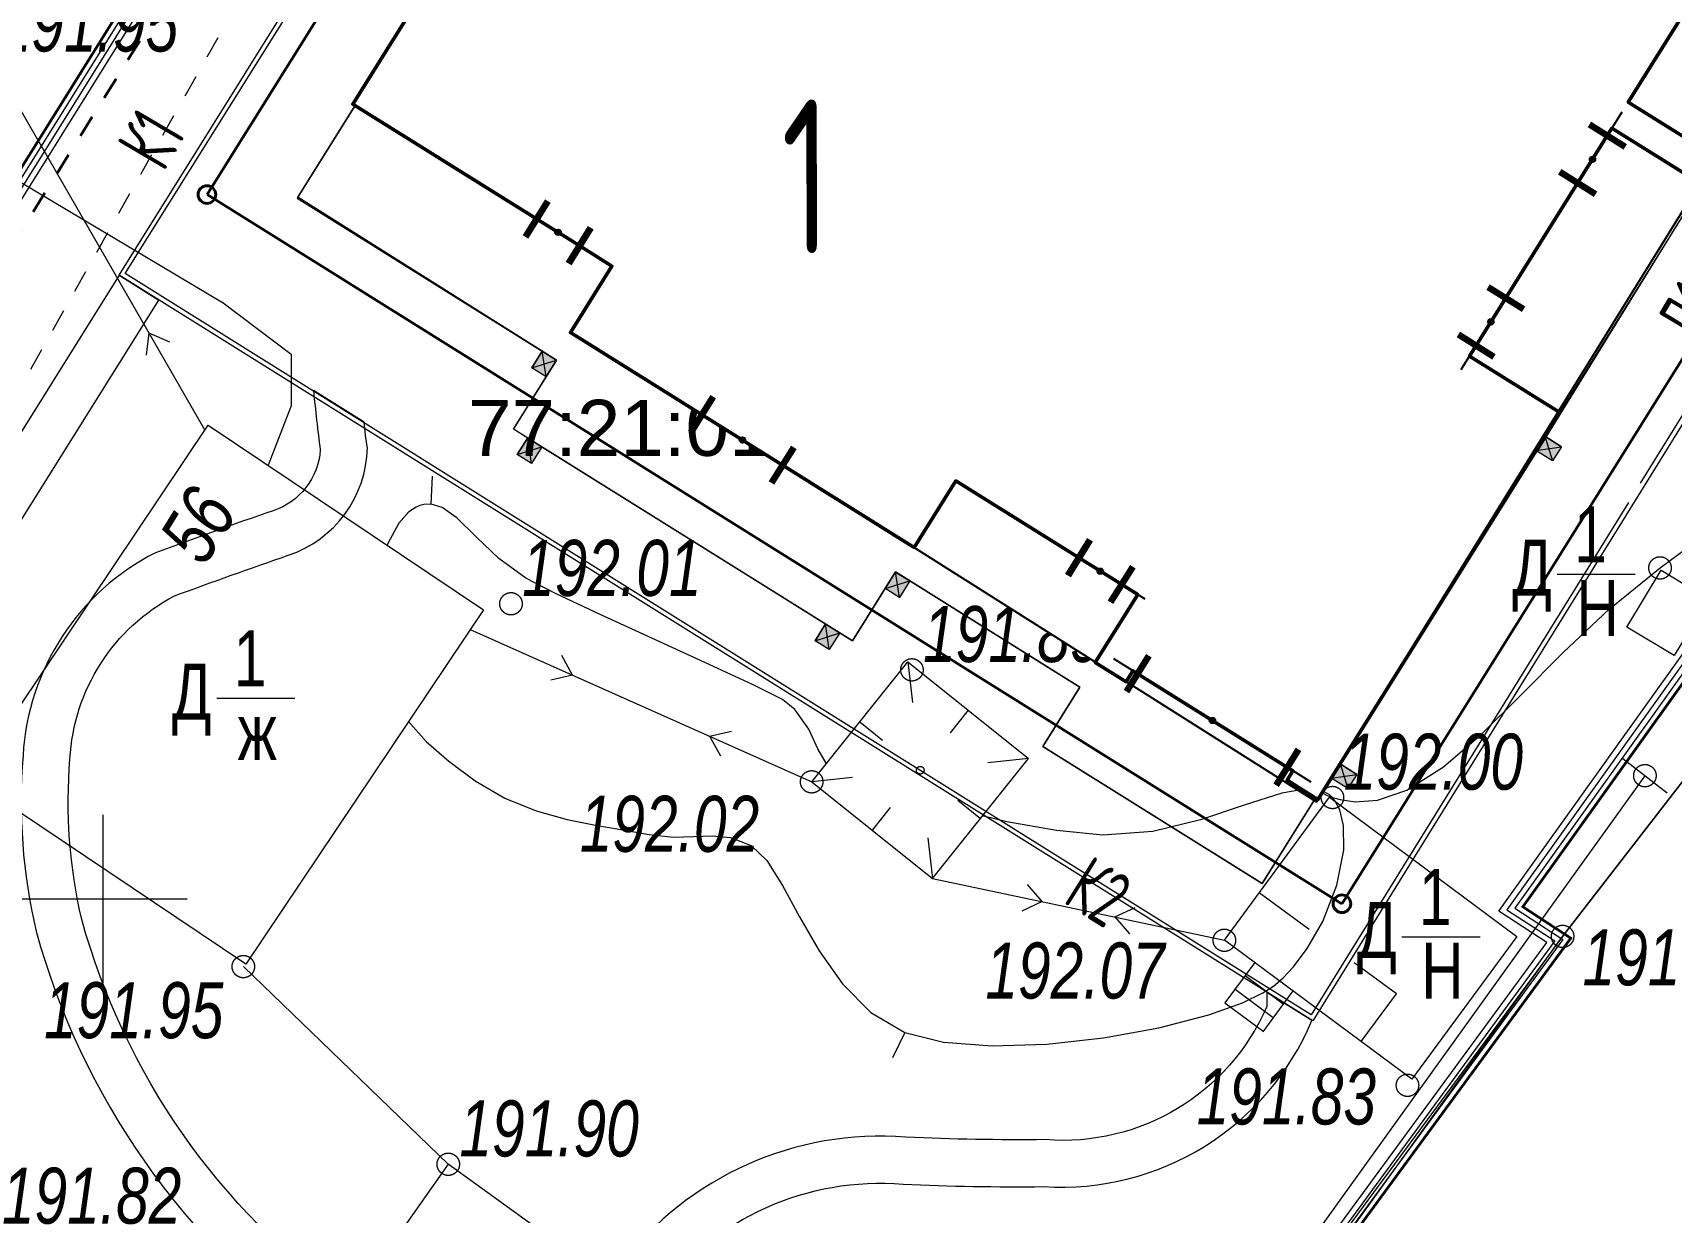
# Model space of a CAD drawing. Header units: millimetres. Extents: x -38151500 to -28914887, y -20564105 to -20349562.
# Drawn here: x -33916236 to -33886976, y -20512892 to -20491828 of the extents above; entities that cross this region are included whole.
import ezdxf
from ezdxf.xclip import XClip

# ---------------------------------------------------------------- set-up
doc = ezdxf.new("R2010")
doc.units = ezdxf.units.MM
doc.header["$MEASUREMENT"] = 0
doc.header["$XCLIPFRAME"] = 0
for name, pattern in [('NCAD_ISO03W100', [800, 400, -400]), ('Wipeout_Contour', [1000, 0, -1000]), ('Новофедоровское_снт 28_07$0$l022', [3000, 2000, -1000])]:
    doc.linetypes.add(name, pattern=pattern)
for name, color, linetype in [('!!! ПОДОСНОВА', 7, 'Continuous'), ('Дренаж', 7, 'Continuous'), ('Новый_ГП_Сети канализации К2 ливневка', 7, 'Continuous')]:
    doc.layers.add(name, color=color, linetype=linetype)
for name, color, linetype, lineweight in [('ГП_лоток_Ном._пера__5', 5, 'Continuous', 13), ('ГП_Сети канализации К2 ливневка_Ном._пера__180', 180, 'Continuous', 13), ('ГП_Сети канализации К2 ливневка_Ном._пера__4', 5, 'Continuous', 40), ('ГП_Тротуар_Дорожки_Ном._пера__24', 26, 'Continuous', 13), ('Дренаж_Ном._пера__20', 20, 'Continuous', 40), ('Новый_Defpoints_Ном._пера__16', 16, 'Continuous', 20), ('Новый_Defpoints_Ном._пера__7', 7, 'Continuous', 25), ('Новый_ГП_Граница участка_Ном._пера__1', 1, 'Continuous', 40), ('Новый_ГП_Здание сооружение_Ном._пера__16', 16, 'Continuous', 20), ('Новый_ГП_Здание сооружение_Ном._пера__22', 22, 'Continuous', 50), ('Новый_ГП_Ограждение_Ном._пера__152', 152, 'Continuous', 18), ('Новый_ГП_Сети канализации К2 ливневка_Ном._пера__7', 7, 'Continuous', 25), ('Новый_ГП_Сети_канализация К1 бытовая_Ном._пера__16', 16, 'Continuous', 20), ('Новый_ГП_Сети_текст_Ном._пера__7', 7, 'Continuous', 25), ('Новый_ГП_Сети_электроснабжение_Ном._пера__1', 1, 'Continuous', 40), ('Новый_ГП_Текст_Ном._пера__7', 7, 'Continuous', 25), ('Новый_ГП_Тротуар_Дорожки_Ном._пера__24', 26, 'Continuous', 13), ('Новый_ГТ-сооружение_ ограждение_Ном._пера__19', 7, 'Continuous', 90), ('Чертеж_1_ГП_Топография_Ном._пера__253', 252, 'Continuous', 18), ('Чертеж_1_Новофедоровское_снт 28_07$0$tp_Здания_Ном._пера__253', 252, 'Continuous', 18), ('Чертеж_1_Новофедоровское_снт 28_07$0$tp_отметки_новые_Ном._пера__253', 252, 'Continuous', 18), ('Чертеж_1_Новый_ГП_Топография_Ном._пера__253', 252, 'Continuous', 18), ('Чертеж_1_Новый_Новофедоровское_снт 28_07$0$SETKA_Ном._пера__253', 252, 'Continuous', 18), ('Чертеж_1_Новый_Новофедоровское_снт 28_07$0$tp_Здания_Ном._пера__253', 252, 'Continuous', 18), ('Чертеж_1_Новый_Новофедоровское_снт 28_07$0$tp_Здания_Ном._пера__7', 7, 'Continuous', 18), ('Чертеж_1_Новый_Новофедоровское_снт 28_07$0$tp_Контур растит_Ном._пера__253', 252, 'Continuous', 18), ('Чертеж_1_Новый_Новофедоровское_снт 28_07$0$tp_ЛЭП нн_Ном._пера__253', 252, 'Continuous', 18), ('Чертеж_1_Новый_Новофедоровское_снт 28_07$0$tp_Ограждения ДЕР_Ном._пера__253', 252, 'Continuous', 18), ('Чертеж_1_Новый_Новофедоровское_снт 28_07$0$tp_отметки_новые_Ном._пера__7', 7, 'Continuous', 18), ('Чертеж_1_Новый_Новофедоровское_снт 28_07$0$tp_рельеф_Ном._пера__253', 252, 'Continuous', 18), ('Чертеж_1_Новый_Новофедоровское_снт 28_07$0$U_Водопровод_Ном._пера__253', 252, 'Continuous', 18)]:
    doc.layers.add(name, color=color, linetype=linetype, lineweight=lineweight)
doc.styles.add('РЎР“Р•РќР•Р\xa0РР\xa0_РЎРўРР›Р¬_1', font='arial.ttf', dxfattribs={"width": 0.75})
doc.styles.add('РЎР“Р•РќР•Р\xa0РР\xa0_РЎРўРР›Р¬_3', font='arial.ttf', dxfattribs={"width": 0.749999})
doc.styles.add('РЎР“Р•РќР•Р\xa0РР\xa0_РЎРўРР›Р¬_5', font='arial.ttf')
doc.styles.add('РЎР“Р•РќР•Р\xa0РР\xa0_РЎРўРР›Р¬_6', font='', dxfattribs={"width": 0.8})
doc.styles.get('РЎР“Р•РќР•Р\xa0РР\xa0_РЎРўРР›Р¬_6').set_extended_font_data('GOST_type_A')
doc.linetypes.add('Aquastok', pattern='A,0,[6,РіРµРЅРїРїР»Р°РЅ 2025_06_18 dima РІР°СЂРёР°РЅС‚ 21.Shx,S=7.857143,R=0,X=0,Y=-6.93889e-18],-990,0', length=990)
doc.linetypes.add('МЕЖА', pattern='A,0,[7,РіРµРЅРїРїР»Р°РЅ 2025_06_18 dima РІР°СЂРёР°РЅС‚ 21.Shx,S=39.68254,R=0,X=0,Y=1.38778e-17],-5480,0', length=5480)
doc.linetypes.add('Новофедоровское_снт 28_07$0$З ДЕРЕВ', pattern='A,0,[2,РіРµРЅРїРїР»Р°РЅ 2025_06_18 dima РІР°СЂРёР°РЅС‚ 21.Shx,S=19.84127,R=0,X=0,Y=0.2],-2500,0', length=2500)
doc.linetypes.add('Новофедоровское_снт 28_07$0$МЕЖА', pattern='A,0,[5,РіРµРЅРїРїР»Р°РЅ 2025_06_18 dima РІР°СЂРёР°РЅС‚ 21.Shx,S=46.746032,R=0,X=0,Y=6.93889e-18],-6500,0', length=6500)

# ---------------------------------------------------------------- blocks, each defined once
blk = doc.blocks.new('Чертеж_4_1', base_point=(4185024, -7296))
at = {"layer": 'Чертеж_1_Новый_ГП_Топография_Ном._пера__253', "color": 252, "linetype": 'Новофедоровское_снт 28_07$0$МЕЖА', "lineweight": 18, "flags": 128}
for points in [[(-33937176, -20524360), (-33937136, -20524296), (-33926649, -20507196), (-33900479, -20524004), (-33888918, -20507967), (-33879002, -20495163), (-33880756, -20487946), (-33882761, -20480799), (-33888254, -20482761), (-33891109, -20481924), (-33905380, -20473145), (-33895431, -20456936), (-33903040, -20452238), (-33944071, -20519982)], [(-33906206, -20473796), (-33886806, -20485776), (-33884336, -20481776), (-33879896, -20493826), (-33889626, -20507436), (-33888766, -20507996), (-33900126, -20523486), (-33900456, -20524026), (-33900726, -20523856), (-33925206, -20508276), (-33914526, -20491166), (-33916236, -20490046)]]:
    blk.add_lwpolyline(points, close=True, dxfattribs=at)
at = {"layer": 'Чертеж_1_Новый_Новофедоровское_снт 28_07$0$SETKA_Ном._пера__253', "color": 252, "linetype": 'Continuous', "lineweight": 18, "flags": 128}
for points in [[(-33914976, -20508796), (-33914976, -20505796)], [(-33916476, -20507296), (-33913476, -20507296)]]:
    blk.add_lwpolyline(points, dxfattribs=at)
at = {"layer": 'Чертеж_1_Новый_Новофедоровское_снт 28_07$0$tp_Здания_Ном._пера__253', "color": 252, "linetype": 'Continuous', "lineweight": 18, "flags": 128}
for points in [[(-33912433, -20508465), (-33917350, -20505167), (-33913102, -20498834), (-33908185, -20502132)], [(-33886925, -20502952), (-33887768, -20502442), (-33887155, -20501428), (-33886312, -20501938)], [(-33894953, -20508032), (-33893076, -20505482), (-33889731, -20507969), (-33891608, -20510519)], [(-33900901, -20523295), (-33898951, -20520603), (-33905603, -20515890), (-33904863, -20514894), (-33908820, -20512035), (-33911435, -20515756)]]:
    blk.add_lwpolyline(points, close=True, dxfattribs=at)
for points in [[(-33889015, -20501497), (-33887618, -20501497)], [(-33912952, -20503713), (-33911555, -20503713)], [(-33891786, -20507973), (-33890390, -20507973)], [(-33894410, -20508435), (-33894945, -20509154), (-33894266, -20509659)], [(-33893908, -20509178), (-33894587, -20508673)], [(-33894087, -20509419), (-33894766, -20508914)], [(-33893731, -20508940), (-33894272, -20509668)]]:
    blk.add_lwpolyline(points, dxfattribs=at)
at = {"layer": 'Чертеж_1_Новый_Новофедоровское_снт 28_07$0$tp_Здания_Ном._пера__253', "color": 252, "linetype": 'Новофедоровское_снт 28_07$0$l022', "lineweight": 18, "flags": 128}
blk.add_lwpolyline([(-33892514, -20509845), (-33891882, -20508994), (-33894333, -20507190)], dxfattribs=at)
at = {"layer": 'Чертеж_1_Новый_Новофедоровское_снт 28_07$0$tp_Здания_Ном._пера__7', "color": 7, "linetype": 'Continuous', "lineweight": 18, "flags": 128}
for points in [[(-33902322, -20505208), (-33900608, -20503065)], [(-33900608, -20503065), (-33898454, -20504788)], [(-33900608, -20503065), (-33900525, -20503790)], [(-33901465, -20504136), (-33901061, -20504459)], [(-33899531, -20503926), (-33899852, -20504328)], [(-33900168, -20506931), (-33898454, -20504788)], [(-33898454, -20504788), (-33899179, -20504867)], [(-33901597, -20505129), (-33902322, -20505208)], [(-33902322, -20505208), (-33900168, -20506931)], [(-33899715, -20505536), (-33899311, -20505859)], [(-33900924, -20505667), (-33901245, -20506069)], [(-33900250, -20506206), (-33900168, -20506931)]]:
    blk.add_lwpolyline(points, dxfattribs=at)
at = {"layer": 'Чертеж_1_Новый_Новофедоровское_снт 28_07$0$tp_Здания_Ном._пера__7', "color": 7, "linetype": 'Continuous', "lineweight": 18}
blk.add_circle((-33900388, -20504998), 68.6, dxfattribs=at)
at = {"layer": 'Чертеж_1_Новый_Новофедоровское_снт 28_07$0$tp_Контур растит_Ном._пера__253', "color": 252, "linetype": 'Continuous', "lineweight": 18, "flags": 128}
for points in [[(-33918968, -20493004), (-33912837, -20496651), (-33911619, -20497569), (-33911621, -20498493), (-33912034, -20499551)], [(-33912475, -20508507), (-33908820, -20512035)]]:
    blk.add_lwpolyline(points, dxfattribs=at)
at = {"layer": 'Чертеж_1_Новый_Новофедоровское_снт 28_07$0$tp_ЛЭП нн_Ном._пера__253', "color": 252, "linetype": 'Continuous', "lineweight": 18, "flags": 128}
for points in [[(-33917451, -20491490), (-33913162, -20498923)], [(-33914161, -20497190), (-33914211, -20497587)], [(-33914161, -20497190), (-33913793, -20497346)], [(-33908423, -20502486), (-33902322, -20505208)], [(-33906597, -20503301), (-33906789, -20502951)], [(-33906597, -20503301), (-33906986, -20503392)], [(-33904148, -20504393), (-33903759, -20504303)], [(-33904148, -20504393), (-33903956, -20504743)], [(-33900168, -20506931), (-33894953, -20508032)], [(-33898211, -20507344), (-33898473, -20507042)], [(-33898211, -20507344), (-33898573, -20507514)], [(-33896910, -20507619), (-33896548, -20507448)], [(-33896910, -20507619), (-33896648, -20507921)]]:
    blk.add_lwpolyline(points, dxfattribs=at)
at = {"layer": 'Чертеж_1_Новый_Новофедоровское_снт 28_07$0$tp_Ограждения ДЕР_Ном._пера__253', "color": 252, "linetype": 'Новофедоровское_снт 28_07$0$З ДЕРЕВ', "lineweight": 18, "flags": 128}
blk.add_lwpolyline([(-33888254, -20482761), (-33882761, -20480799), (-33880755, -20487948), (-33879002, -20495163), (-33888918, -20507967), (-33898676, -20521186), (-33898923, -20521528)], dxfattribs=at)
at = {"layer": 'Чертеж_1_Новый_Новофедоровское_снт 28_07$0$tp_отметки_новые_Ном._пера__7', "color": 7, "linetype": 'Continuous', "lineweight": 18}
for centre in [(-33892009, -20493216), (-33903186, -20494256), (-33887176, -20501386), (-33907696, -20502026), (-33900536, -20503206), (-33902326, -20505206), (-33887446, -20505096), (-33893026, -20505486), (-33894956, -20508036), (-33888916, -20507966), (-33912476, -20508506), (-33891686, -20510626), (-33908816, -20512036)]:
    blk.add_circle(centre, 200, dxfattribs=at)
at = {"layer": 'Чертеж_1_Новый_Новофедоровское_снт 28_07$0$tp_рельеф_Ном._пера__253', "color": 252, "linetype": 'Continuous', "lineweight": 18, "flags": 128}
for points in [[(-33895845, -20491820), (-33895969, -20492794), (-33896033, -20493590), (-33896068, -20494405), (-33896094, -20495075), (-33896098, -20495669), (-33896067, -20496259), (-33895988, -20496916), (-33895846, -20497711), (-33895717, -20498426), (-33895560, -20499342), (-33895367, -20500387), (-33895130, -20501493), (-33894843, -20502589), (-33894496, -20503607), (-33894083, -20504475), (-33893699, -20505016), (-33893378, -20505308), (-33893147, -20505440), (-33893026, -20505486), (-33892889, -20505523), (-33892618, -20505561), (-33892219, -20505533), (-33891695, -20505354), (-33891040, -20504939), (-33890369, -20504358), (-33889665, -20503662), (-33888909, -20502900), (-33888085, -20502125), (-33887176, -20501386), (-33886371, -20500788)], [(-33909122, -20500246), (-33909099, -20499747)], [(-33902066, -20504871), (-33902215, -20504615), (-33902378, -20504264), (-33902624, -20503912), (-33902847, -20503733), (-33903383, -20503469), (-33904233, -20503073), (-33905178, -20502642), (-33906102, -20502220), (-33906891, -20501848), (-33907431, -20501569), (-33907910, -20501219), (-33908312, -20500834), (-33908663, -20500494), (-33908926, -20500308), (-33909122, -20500246), (-33909255, -20500251), (-33909323, -20500269), (-33909390, -20500298), (-33909520, -20500386), (-33909697, -20500584), (-33909897, -20500951), (-33909906, -20500978)], [(-33909526, -20504131), (-33909209, -20504483), (-33908808, -20504835), (-33908334, -20505190), (-33907803, -20505500), (-33907249, -20505723), (-33906693, -20505879), (-33906156, -20505988), (-33905660, -20506071), (-33905226, -20506149), (-33904796, -20506197), (-33904434, -20506185), (-33904105, -20506168), (-33903775, -20506202), (-33903408, -20506344), (-33903129, -20506609), (-33902847, -20507055), (-33902541, -20507615), (-33902190, -20508223), (-33901774, -20508815), (-33901272, -20509323), (-33900663, -20509683), (-33899969, -20509855), (-33899101, -20509920), (-33898127, -20509891), (-33897113, -20509780), (-33896127, -20509602), (-33895235, -20509369), (-33894634, -20509152), (-33894272, -20508976), (-33894081, -20508854), (-33894002, -20508791), (-33893906, -20508704), (-33893723, -20508512), (-33893475, -20508185), (-33893196, -20507699), (-33892946, -20507054), (-33892823, -20506428), (-33892827, -20505984), (-33892896, -20505704), (-33892976, -20505551), (-33893026, -20505486), (-33893084, -20505431), (-33893223, -20505358), (-33893486, -20505329), (-33893927, -20505406), (-33894601, -20505623), (-33895381, -20505883), (-33896233, -20506093), (-33897126, -20506157), (-33897951, -20506076), (-33898840, -20505918), (-33899284, -20505813)], [(-33900663, -20509683), (-33900881, -20510133)]]:
    blk.add_lwpolyline(points, dxfattribs=at)
at = {"layer": 'Чертеж_1_Новый_Новофедоровское_снт 28_07$0$U_Водопровод_Ном._пера__253', "color": 252, "linetype": 'Continuous', "lineweight": 18, "flags": 128}
for points in [[(-33887840, -20504789), (-33887051, -20505403)], [(-33887445, -20505099), (-33895542, -20516360)]]:
    blk.add_lwpolyline(points, dxfattribs=at)
at = {"layer": 'Чертеж_1_ГП_Топография_Ном._пера__253', "color": 252, "linetype": 'Continuous', "lineweight": 18, "insert": (-33908462, -20498891), "char_height": 1000, "attachment_point": 4, "style": 'РЎР“Р•РќР•Р\xa0РР\xa0_РЎРўРР›Р¬_5'}
blk.add_mtext('\\A1;{\\pql;\\fArial|b0|i0|c204|p0;\\W1.000000;77:21:0140412:484}', dxfattribs=at)
at = {"layer": 'Чертеж_1_Новофедоровское_снт 28_07$0$tp_Здания_Ном._пера__253', "color": 252, "linetype": 'Continuous', "lineweight": 18, "insert": (-33913162, -20501385), "char_height": 1000, "attachment_point": 7, "rotation": 58.036, "style": 'РЎР“Р•РќР•Р\xa0РР\xa0_РЎРўРР›Р¬_1'}
blk.add_mtext('\\A1;{\\pql;\\fArial|b0|i1|c204|p0;\\W0.750000;56}', dxfattribs=at)
at = {"layer": 'Чертеж_1_Новофедоровское_снт 28_07$0$tp_Здания_Ном._пера__253', "color": 252, "linetype": 'Continuous', "lineweight": 18, "char_height": 1000, "style": 'РЎР“Р•РќР•Р\xa0РР\xa0_РЎРўРР›Р¬_3'}
for s, insert, attachment_point in [('\\A1;{\\pql;\\fArial|b0|i0|c204|p0;\\W0.749999;1}', (-33888709, -20500786), 4), ('\\A1;{\\pql;\\fArial|b0|i0|c204|p0;\\W0.749999;Д}', (-33889816, -20502168), 7), ('\\A1;{\\pql;\\fArial|b0|i0|c204|p0;\\W0.749999;Н}', (-33888668, -20502101), 4), ('\\A1;{\\pql;\\fArial|b0|i0|c204|p0;\\W0.749999;1}', (-33912646, -20503001), 4), ('\\A1;{\\pql;\\fArial|b0|i0|c204|p0;\\W0.749999;Д}', (-33913753, -20504384), 7), ('\\A1;{\\pql;\\fArial|b0|i0|c204|p0;\\W0.749999;ж}', (-33912578, -20504316), 4), ('\\A1;{\\pql;\\fArial|b0|i0|c204|p0;\\W0.749999;1}', (-33891481, -20507262), 4), ('\\A1;{\\pql;\\fArial|b0|i0|c204|p0;\\W0.749999;Д}', (-33892587, -20508644), 7), ('\\A1;{\\pql;\\fArial|b0|i0|c204|p0;\\W0.749999;Н}', (-33891440, -20508577), 4)]:
    blk.add_mtext(s, dxfattribs=dict(at, insert=insert, attachment_point=attachment_point))
at = {"layer": 'Чертеж_1_Новофедоровское_снт 28_07$0$tp_отметки_новые_Ном._пера__253', "color": 252, "linetype": 'Continuous', "lineweight": 18, "char_height": 1000, "attachment_point": 7, "style": 'РЎР“Р•РќР•Р\xa0РР\xa0_РЎРўРР›Р¬_1'}
for s, insert in [('\\A1;{\\pql;\\fArial|b0|i1|c204|p0;\\W0.750000;191.95}', (-33916843, -20492177)), ('\\A1;{\\pql;\\fArial|b0|i1|c204|p0;\\W0.750000;192.09}', (-33891497, -20493472)), ('\\A1;{\\pql;\\fArial|b0|i1|c204|p0;\\W0.750000;191.84}', (-33902708, -20494734)), ('\\A1;{\\pql;\\fArial|b0|i1|c204|p0;\\W0.750000;192.01}', (-33907497, -20501900)), ('\\A1;{\\pql;\\fArial|b0|i1|c204|p0;\\W0.750000;191.89}', (-33900337, -20503081)), ('\\A1;{\\pql;\\fArial|b0|i1|c204|p0;\\W0.750000;192.00}', (-33892827, -20505360)), ('\\A1;{\\pql;\\fArial|b0|i1|c204|p0;\\W0.750000;192.02}', (-33906468, -20506470)), ('\\A1;{\\pql;\\fArial|b0|i1|c204|p0;\\W0.750000;191.89}', (-33888560, -20508855)), ('\\A1;{\\pql;\\fArial|b0|i1|c204|p0;\\W0.750000;192.07}', (-33899224, -20509090)), ('\\A1;{\\pql;\\fArial|b0|i1|c204|p0;\\W0.750000;191.95}', (-33916036, -20509799)), ('\\A1;{\\pql;\\fArial|b0|i1|c204|p0;\\W0.750000;191.83}', (-33895452, -20511339)), ('\\A1;{\\pql;\\fArial|b0|i1|c204|p0;\\W0.750000;191.90}', (-33908617, -20511910)), ('\\A1;{\\pql;\\fArial|b0|i1|c204|p0;\\W0.750000;191.82}', (-33916787, -20513111))]:
    blk.add_mtext(s, dxfattribs=dict(at, insert=insert))
blk = doc.blocks.new('Колонна_1_3', base_point=(-33913124, -20494718))
at = {"color": 254, "linetype": 'Wipeout_Contour', "lineweight": 0, "ltscale": 1109497471.971535}
blk.add_wipeout([(-33913282, -20494718), (-33913282, -20494718), (-33913274, -20494766), (-33913252, -20494810), (-33913217, -20494845), (-33913173, -20494868), (-33913124, -20494875), (-33913124, -20494875), (-33913124, -20494875), (-33913076, -20494868), (-33913032, -20494845), (-33912997, -20494810), (-33912975, -20494766), (-33912967, -20494718), (-33912967, -20494718), (-33912967, -20494718), (-33912975, -20494669), (-33912997, -20494625), (-33913032, -20494590), (-33913076, -20494568), (-33913124, -20494560), (-33913124, -20494560), (-33913124, -20494560), (-33913173, -20494568), (-33913217, -20494590), (-33913252, -20494625), (-33913274, -20494669)], dxfattribs=at).dxf.layer = 'Дренаж'
at = {"layer": 'Дренаж_Ном._пера__20', "color": 20, "linetype": 'Continuous', "lineweight": 40, "flags": 128}
blk.add_lwpolyline([(-33913282, -20494718, 0.414214), (-33913124, -20494875, 0.414214), (-33912967, -20494718, 0.414214), (-33913124, -20494560, 0.414214)], format="xyb", close=True, dxfattribs=at)
blk = doc.blocks.new('Колонна_5_3', base_point=(-33892856, -20507383))
at = {"color": 254, "linetype": 'Wipeout_Contour', "lineweight": 0, "ltscale": 1109195338.90677}
blk.add_wipeout([(-33893014, -20507383), (-33893014, -20507383), (-33893006, -20507432), (-33892983, -20507476), (-33892949, -20507510), (-33892905, -20507533), (-33892856, -20507540), (-33892856, -20507540), (-33892856, -20507540), (-33892807, -20507533), (-33892763, -20507510), (-33892729, -20507476), (-33892706, -20507432), (-33892699, -20507383), (-33892699, -20507383), (-33892699, -20507383), (-33892706, -20507334), (-33892729, -20507290), (-33892763, -20507256), (-33892807, -20507233), (-33892856, -20507225), (-33892856, -20507225), (-33892856, -20507225), (-33892905, -20507233), (-33892949, -20507256), (-33892983, -20507290), (-33893006, -20507334)], dxfattribs=at).dxf.layer = 'Дренаж'
at = {"layer": 'Дренаж_Ном._пера__20', "color": 20, "linetype": 'Continuous', "lineweight": 40, "flags": 128}
blk.add_lwpolyline([(-33893014, -20507383, 0.414214), (-33892856, -20507540, 0.414214), (-33892699, -20507383, 0.414214), (-33892856, -20507225, 0.414214)], format="xyb", close=True, dxfattribs=at)

msp = doc.modelspace()

# ---------------------------------------------------------------- linework, layer by layer
at = {"layer": 'ГП_Тротуар_Дорожки_Ном._пера__24', "color": 26, "linetype": 'Continuous', "lineweight": 13}
msp.add_lwpolyline([(-33914694.55, -20496154.75), (-33913982.84, -20496601.13), (-33914694.78, -20496155.12)], close=True, dxfattribs=at)
at = {"layer": 'Новый_Defpoints_Ном._пера__16', "color": 16, "linetype": 'Continuous', "lineweight": 20}
msp.add_lwpolyline([(-33893285.53, -20505522.66), (-33893327.88, -20505495.89), (-33894281.67, -20507022.26), (-33898199.74, -20504574.15), (-33897537.07, -20503514.3), (-33900827.9, -20501458.21), (-33901596.49, -20502688.26), (-33907651.34, -20498904.77), (-33906882.95, -20497674.6), (-33911503.62, -20494766.41), (-33910479.94, -20493127.55), (-33910522.2, -20493100.81), (-33902493.58, -20480253.43), (-33886126.74, -20490480.57), (-33887742.56, -20493066.42), (-33886133.05, -20494073.1)], close=True, dxfattribs=at)
at = {"layer": 'Новый_ГП_Сети_электроснабжение_Ном._пера__1', "color": 1, "linetype": 'NCAD_ISO03W100', "lineweight": 40}
msp.add_lwpolyline([(-33920435.88, -20506528.55), (-33920022.49, -20505866.66), (-33922160.4, -20504530.33), (-33913529.6, -20490697.08)], dxfattribs=at)
at = {"layer": 'Новый_ГП_Тротуар_Дорожки_Ном._пера__24', "color": 26, "linetype": 'Continuous', "lineweight": 13}
for points in [[(-33883492.42, -20493518.34), (-33893378.97, -20509473.7), (-33914694.55, -20496154.75), (-33910190.27, -20488946.11)], [(-33908561.89, -20489963.66), (-33910522.35, -20493101.05), (-33910480.21, -20493127.33), (-33911512.82, -20494781.13), (-33907136.93, -20497516.25), (-33907136.79, -20497516.03), (-33906882.49, -20497674.89), (-33907651.34, -20498904.44), (-33907396.26, -20499063.49), (-33907396.69, -20499064.17), (-33907142.85, -20499222.75), (-33902079.28, -20502386.35), (-33902079.51, -20502386.73), (-33901825.15, -20502545.62), (-33901596.42, -20502688.04), (-33900827.92, -20501458.41), (-33900573, -20501617.75), (-33897537.07, -20503514.3), (-33898200.03, -20504573.96), (-33894281.59, -20507022.15), (-33893327.88, -20505495.89), (-33893285.62, -20505522.61), (-33893047.11, -20505141.01), (-33893047.05, -20505141.05), (-33892888.12, -20504886.62), (-33889390.06, -20499289.85), (-33889366.66, -20499304.47), (-33889207.73, -20499050.05), (-33886424.45, -20494539.57)], [(-33886133.05, -20494073.1), (-33887742.99, -20493067.1), (-33886974.66, -20491837.53)]]:
    msp.add_lwpolyline(points, dxfattribs=at)
msp.add_lwpolyline([(-33914694.54, -20496154.75), (-33920741.24, -20505830.08), (-33920040.07, -20506269.89), (-33913982.84, -20496601.13)], close=True, dxfattribs=at)

# ---------------------------------------------------------------- block references
at = {"layer": '!!! ПОДОСНОВА', "color": 252, "linetype": 'Continuous', "lineweight": 40}
ref = msp.add_blockref('Чертеж_4_1', (4185024.09, -7295.8), dxfattribs=at)
XClip(ref).set_block_clipping_path([(-33971749.8431524113, -20426134.2498699203), (-33971749.8431524113, -20517391.6082299612), (-33949169.2735030428, -20517391.6082299612), (-33943776.1358186975, -20528511.4797440507), (-33858410.272188969, -20528511.4797440507), (-33858410.272188969, -20426017.5390227698)])

# ---------------------------------------------------------------- texts
at = {"layer": 'Новый_ГП_Сети_текст_Ном._пера__7', "color": 7, "linetype": 'Continuous', "lineweight": 25, "char_height": 1000, "attachment_point": 1, "style": 'РЎР“Р•РќР•Р\xa0РР\xa0_РЎРўРР›Р¬_6'}
for s, insert, rotation in [('\\A1;{\\pql;\\fGOST_type_A|b0|i0|c0|p0;\\W0.800000;К1}', (-33914761.41, -20493826.04), 59.457923), ('\\A1;{\\pql;\\fGOST_type_A|b0|i0|c0|p0;\\W0.800000;К2}', (-33897334.86, -20506498.68), 327.999234)]:
    msp.add_mtext(s, dxfattribs=dict(at, insert=insert, rotation=rotation))

# ---------------------------------------------------------------- next in the draw order: block references
at = {"layer": 'Дренаж', "color": 20, "lineweight": 40}
for name, p in [('Колонна_1_3', (-33913124.49, -20494717.79)), ('Колонна_5_3', (-33892856.01, -20507382.95))]:
    msp.add_blockref(name, p, dxfattribs=at)

# ---------------------------------------------------------------- next in the draw order: wipeouts: each hides what was drawn before it
at = {"color": 254, "linetype": 'Wipeout_Contour', "lineweight": 0, "ltscale": 435733653.2783927}
msp.add_wipeout([(-33902494.07, -20480253.13), (-33906177.01, -20486147.06), (-33906193.96, -20486136.46), (-33910522.35, -20493101.05), (-33905892.97, -20495993.81), (-33906634.86, -20497181.08), (-33900494.03, -20501018.3), (-33893312.11, -20505565.01), (-33886179.41, -20494055.94), (-33887748.3, -20493075.59), (-33886126.74, -20490480.57)], dxfattribs=at).dxf.layer = 'Новый_ГП_Сети канализации К2 ливневка'

# ---------------------------------------------------------------- next in the draw order: hatches: boundary and pattern name
at = {"layer": 'ГП_Сети канализации К2 ливневка_Ном._пера__4', "linetype": 'Continuous', "lineweight": 40}
for points in [[(-33907068.71, -20497972.37), (-33907323.23, -20497813.59), (-33907137.46, -20497515.82), (-33906882.95, -20497674.6)], [(-33907328.59, -20499520.61), (-33907583.11, -20499361.83), (-33907397.34, -20499064.06), (-33907142.82, -20499222.84)], [(-33889391.44, -20499289), (-33889232.44, -20499034.61), (-33888934.83, -20499220.63), (-33889093.82, -20499475.01)], [(-33900759.15, -20501914.77), (-33901013.67, -20501755.98), (-33900827.9, -20501458.21), (-33900573.39, -20501617)], [(-33902010.9, -20502843.49), (-33902265.42, -20502684.71), (-33902079.65, -20502386.94), (-33901825.13, -20502545.72)], [(-33893047.07, -20505140.94), (-33892888.07, -20504886.55), (-33892590.46, -20505072.57), (-33892749.45, -20505326.95)]]:
    msp.add_hatch(color=151, dxfattribs=at).paths.add_polyline_path(points)

# ---------------------------------------------------------------- next in the draw order: linework, layer by layer
at = {"layer": 'ГП_лоток_Ном._пера__5', "color": 5, "linetype": 'Aquastok', "lineweight": 13}
for points in [[(-33887522.45, -20499870.4), (-33883578.74, -20493505.87), (-33884602.42, -20489774.67), (-33884344.76, -20489362.31), (-33895032.47, -20482682.05), (-33895549.24, -20483509.09), (-33902090.23, -20479442.34)], [(-33887738.4, -20500218.91), (-33893405.74, -20509365.11), (-33914584.38, -20496129.32), (-33909920.22, -20488666.18), (-33914251.23, -20485959.48)]]:
    msp.add_lwpolyline(points, dxfattribs=at)
at = {"layer": 'ГП_Сети канализации К2 ливневка_Ном._пера__180', "color": 180, "linetype": 'Continuous', "lineweight": 13}
for points in [[(-33907323.23, -20497813.59), (-33906882.97, -20497674.51), (-33907068.71, -20497972.37), (-33907137.53, -20497515.78), (-33907323.23, -20497813.59), (-33907137.53, -20497515.78), (-33906882.97, -20497674.51), (-33907068.71, -20497972.37)], [(-33907583.11, -20499361.83), (-33907142.85, -20499222.75), (-33907328.59, -20499520.61), (-33907397.41, -20499064.01), (-33907583.11, -20499361.83), (-33907397.41, -20499064.01), (-33907142.85, -20499222.75), (-33907328.59, -20499520.61)], [(-33889232.44, -20499034.61), (-33889093.73, -20499474.99), (-33889391.44, -20499289), (-33888934.78, -20499220.56), (-33889232.44, -20499034.61), (-33888934.78, -20499220.56), (-33889093.73, -20499474.99), (-33889391.44, -20499289)], [(-33901013.67, -20501755.98), (-33900573.41, -20501616.9), (-33900759.15, -20501914.77), (-33900827.97, -20501458.17), (-33901013.67, -20501755.98), (-33900827.97, -20501458.17), (-33900573.41, -20501616.9), (-33900759.15, -20501914.77)], [(-33902265.42, -20502684.71), (-33901825.15, -20502545.62), (-33902010.9, -20502843.49), (-33902079.72, -20502386.89), (-33902265.42, -20502684.71), (-33902079.72, -20502386.89), (-33901825.15, -20502545.62), (-33902010.9, -20502843.49)], [(-33892888.07, -20504886.55), (-33892749.36, -20505326.93), (-33893047.07, -20505140.94), (-33892590.41, -20505072.5), (-33892888.07, -20504886.55), (-33892590.41, -20505072.5), (-33892749.36, -20505326.93), (-33893047.07, -20505140.94)]]:
    msp.add_lwpolyline(points, close=True, dxfattribs=at)
at = {"layer": 'ГП_Сети канализации К2 ливневка_Ном._пера__180', "color": 180, "linetype": 'Continuous', "lineweight": 13, "flags": 128}
for points in [[(-33907068.71, -20497972.37), (-33907323.23, -20497813.59), (-33907137.46, -20497515.82), (-33906882.95, -20497674.6)], [(-33907328.59, -20499520.61), (-33907583.11, -20499361.83), (-33907397.34, -20499064.06), (-33907142.82, -20499222.84)], [(-33889391.44, -20499289), (-33889232.44, -20499034.61), (-33888934.83, -20499220.63), (-33889093.82, -20499475.01)], [(-33900759.15, -20501914.77), (-33901013.67, -20501755.98), (-33900827.9, -20501458.21), (-33900573.39, -20501617)], [(-33902010.9, -20502843.49), (-33902265.42, -20502684.71), (-33902079.65, -20502386.94), (-33901825.13, -20502545.72)], [(-33893047.07, -20505140.94), (-33892888.07, -20504886.55), (-33892590.46, -20505072.57), (-33892749.45, -20505326.95)]]:
    msp.add_lwpolyline(points, close=True, dxfattribs=at)
at = {"layer": 'Дренаж_Ном._пера__20', "color": 20, "linetype": 'Continuous', "lineweight": 40}
for p, q in [((-33902923.54, -20478392.87), (-33913124.49, -20494717.79)), ((-33892856.01, -20507382.95), (-33884016.24, -20493232.63)), ((-33913124.49, -20494717.79), (-33892856.01, -20507382.95))]:
    msp.add_line(p, q, dxfattribs=at)
at = {"layer": 'Новый_Defpoints_Ном._пера__7', "color": 7, "linetype": 'Continuous', "lineweight": 25}
for points in [[(-33888911.28, -20494937.18), (-33887851.72, -20493240.92)], [(-33906048.82, -20495896.19), (-33907660.27, -20494889.61)], [(-33890724.47, -20497839.89), (-33889664.91, -20496143.63)], [(-33902418.91, -20499815.13), (-33904708.89, -20498384.68)], [(-33896367.99, -20501946.27), (-33897979.44, -20500939.69)], [(-33893408.68, -20505209.3), (-33896928.39, -20503010.65)]]:
    msp.add_lwpolyline(points, dxfattribs=at)
for centre in [(-33888381.5, -20494089.05), (-33906854.55, -20495392.9), (-33890194.69, -20496991.76), (-33903563.9, -20499099.91), (-33897173.72, -20501442.98), (-33895168.53, -20504109.97)]:
    msp.add_circle(centre, 50, dxfattribs=at)
at = {"layer": 'Новый_ГП_Граница участка_Ном._пера__1', "color": 1, "linetype": 'МЕЖА', "lineweight": 40}
msp.add_lwpolyline([(-33906205.91, -20473795.8), (-33886805.91, -20485775.8), (-33884335.91, -20481775.8), (-33879895.91, -20493825.8), (-33889625.91, -20507435.8), (-33888765.91, -20507995.8), (-33900125.91, -20523485.8), (-33900455.91, -20524025.8), (-33900725.91, -20523855.8), (-33925205.91, -20508275.8), (-33914525.91, -20491165.8), (-33916235.91, -20490045.8)], close=True, dxfattribs=at)
at = {"layer": 'Новый_ГП_Здание сооружение_Ном._пера__16', "color": 16, "linetype": 'Continuous', "lineweight": 20}
msp.add_lwpolyline([(-33910479.94, -20493127.55), (-33911513.29, -20494781.24), (-33906882.95, -20497674.6), (-33907042.06, -20497928.93), (-33907651.34, -20498904.27), (-33901596.49, -20502688.26), (-33900827.9, -20501458.21), (-33897537.48, -20503514.3), (-33898199.67, -20504574.03), (-33894281.67, -20507022.26), (-33893354.51, -20505538.51), (-33893863.34, -20505220.56), (-33893731.09, -20505008.93), (-33896589.02, -20503223.08), (-33896710.68, -20503417.77), (-33897261.92, -20503073.31), (-33896504.12, -20501860.61), (-33899753.3, -20499832.82), (-33900494.01, -20501018.27), (-33906633.88, -20497181.69), (-33905892, -20495994.43)], close=True, dxfattribs=at)
at = {"layer": 'Новый_ГП_Здание сооружение_Ном._пера__22', "color": 22, "linetype": 'Continuous', "lineweight": 50}
for points in [[(-33908402.67, -20489708.86), (-33910522.35, -20493101.05), (-33908872.93, -20494131.72), (-33906447.51, -20495647.29), (-33905892, -20495994.43), (-33906633.89, -20497181.68), (-33900494.01, -20501018.27), (-33899753.3, -20499832.82), (-33896504.12, -20501860.61), (-33897261.92, -20503073.31), (-33896710.36, -20503417.27), (-33896589.02, -20503223.08), (-33893731.09, -20505008.93), (-33893837.07, -20505178.52), (-33893285.62, -20505522.61), (-33889390.64, -20499290.79), (-33888966.77, -20498611.02), (-33890578.06, -20497604.17), (-33888034.44, -20493533.53), (-33886422.64, -20494540.69)], [(-33886133.05, -20494073.1), (-33887742.99, -20493067.11), (-33886126.74, -20490480.57)]]:
    msp.add_lwpolyline(points, dxfattribs=at)
at = {"layer": 'Новый_ГП_Ограждение_Ном._пера__152', "color": 152, "linetype": 'Continuous', "lineweight": 18}
for points in [[(-33924003.56, -20506916.11), (-33924793.95, -20508182.38), (-33900553.39, -20523609.99), (-33900375.31, -20523318.57), (-33889195.39, -20508074.13), (-33890052.19, -20507516.22), (-33880232.32, -20493780.51), (-33884404.38, -20482457.67), (-33886708.28, -20486188.68), (-33906108.23, -20474208.71), (-33908442.42, -20477990.43), (-33908611.63, -20477883.78), (-33906173.35, -20473933.43), (-33886773.37, -20485913.42), (-33884358.74, -20482003.09), (-33880008.05, -20493810.7), (-33889768, -20507462.6), (-33888909.07, -20508021.91), (-33900209.04, -20523430.06), (-33900488.95, -20523888.08), (-33925068.59, -20508244.66), (-33924173.16, -20506810.13), (-33924003.69, -20506916.03)], [(-33922679.82, -20504795.4), (-33922849.48, -20504689.5), (-33914389.28, -20491135.75), (-33916099.69, -20490015.48), (-33913482.99, -20485776.07), (-33913313.34, -20485881.99), (-33915827.23, -20489954.85), (-33914116, -20491075.66), (-33922679.87, -20504795.49)]]:
    msp.add_lwpolyline(points, dxfattribs=at)
msp.add_lwpolyline([(-33906140.79, -20474071.07), (-33886740.82, -20486051.05), (-33884381.56, -20482230.38), (-33880120.18, -20493795.6), (-33889910.1, -20507489.41), (-33889052.23, -20508048.02), (-33900292.17, -20523374.32), (-33900521.17, -20523749.03), (-33924931.27, -20508213.52), (-33914252.64, -20491105.7), (-33915963.46, -20489985.17)], close=True, dxfattribs=at)
at = {"layer": 'Новый_ГП_Сети канализации К2 ливневка_Ном._пера__7', "color": 7, "linetype": 'Continuous', "lineweight": 25, "flags": 128}
msp.add_lwpolyline([(-33902494.07, -20480253.13), (-33906177.01, -20486147.06), (-33906193.96, -20486136.46), (-33910522.35, -20493101.05), (-33905892.97, -20495993.81), (-33906634.86, -20497181.08), (-33900494.03, -20501018.3), (-33893312.11, -20505565.01), (-33886179.41, -20494055.94), (-33887748.3, -20493075.59), (-33886126.74, -20490480.57)], close=True, dxfattribs=at)
at = {"layer": 'Новый_ГП_Сети_канализация К1 бытовая_Ном._пера__16', "color": 16, "linetype": 'NCAD_ISO03W100', "lineweight": 20}
msp.add_lwpolyline([(-33920984.25, -20506196.73), (-33912593.34, -20491318.59), (-33908582.85, -20490884.13)], dxfattribs=at)
at = {"layer": 'Новый_ГП_Тротуар_Дорожки_Ном._пера__24', "color": 26, "linetype": 'Continuous', "lineweight": 13}
msp.add_lwpolyline([(-33894199.22, -20509216.37, -0.32180124), (-33898155.45, -20511595.41, -0.01377077), (-33900642.13, -20511552.93, 0.25527026), (-33905727.91, -20513823.85, -0.34324386), (-33910591.45, -20514494.9, -0.17120311), (-33915361.92, -20507666.93, -0.07785365), (-33915572.1, -20504795.9, -0.26369996), (-33913705.75, -20501884.26, -0.00400279), (-33911674.11, -20501158.6, 0.31752829), (-33910259.69, -20499239.8, -0.01342512), (-33910319.83, -20498783.32), (-33911221.83, -20498219.62, 0.00869833), (-33911101.92, -20499278.51, -0.30621343), (-33911943.86, -20500363.06, 0.00411393), (-33914044.8, -20501113.88, 0.26660493), (-33916410.18, -20504738.16, 0.07801415), (-33916176.04, -20507874.55, 0.17230908), (-33911048.44, -20515200.77, 0.34890477), (-33905087.79, -20514370.09, -0.2585313), (-33900695.05, -20512391.41, 0.01365443), (-33898183.54, -20512435.74, 0.31986094), (-33893392.77, -20509467.48), (-33894196.13, -20508965.42)], format="xyb", close=True, dxfattribs=at)
at = {"layer": 'Новый_ГТ-сооружение_ ограждение_Ном._пера__19', "color": 7, "linetype": 'Continuous', "lineweight": 90}
for p, q in [((-33887798.56, -20493863.66), (-33888434.65, -20493466.3)), ((-33888328.35, -20494711.8), (-33888964.44, -20494314.46)), ((-33907037.54, -20494836.46), (-33907434.89, -20495472.54)), ((-33906274.2, -20495313.26), (-33906671.54, -20495949.35)), ((-33889611.76, -20496766.36), (-33890247.84, -20496369.01)), ((-33890141.54, -20497614.51), (-33890777.64, -20497217.17)), ((-33904086.16, -20498331.53), (-33904483.51, -20498967.61)), ((-33902644.29, -20499232.2), (-33903041.63, -20499868.3)), ((-33897356.71, -20500886.54), (-33897754.06, -20501522.62)), ((-33896593.37, -20501363.34), (-33896990.71, -20501999.44)), ((-33896305.66, -20502957.49), (-33896703.01, -20503593.58)), ((-33893634.06, -20504626.36), (-33894031.4, -20505262.46))]:
    msp.add_line(p, q, dxfattribs=at)

# ---------------------------------------------------------------- next in the draw order: texts
at = {"layer": 'Новый_ГП_Сети_текст_Ном._пера__7', "color": 7, "linetype": 'Continuous', "lineweight": 25, "insert": (-33887266.95, -20496961.18), "char_height": 1000, "attachment_point": 1, "rotation": 59.457923, "style": 'РЎР“Р•РќР•Р\xa0РР\xa0_РЎРўРР›Р¬_6'}
msp.add_mtext('\\A1;{\\pql;\\fGOST_type_A|b0|i0|c0|p0;\\W0.800000;Д\\fGOST_type_A|b0|i0|c0|p0;\\W0.800000;1}', dxfattribs=at)
at = {"layer": 'Новый_ГП_Текст_Ном._пера__7', "color": 7, "linetype": 'Continuous', "lineweight": 25, "insert": (-33902869.32, -20493021.61), "char_height": 2750, "attachment_point": 1, "rotation": 0.082526, "style": 'РЎР“Р•РќР•Р\xa0РР\xa0_РЎРўРР›Р¬_6'}
msp.add_mtext('\\A1;{\\pql;\\fGOST_type_A|b0|i0|c0|p0;\\W0.800000;1}', dxfattribs=at)

doc.saveas('drawing.dxf')
